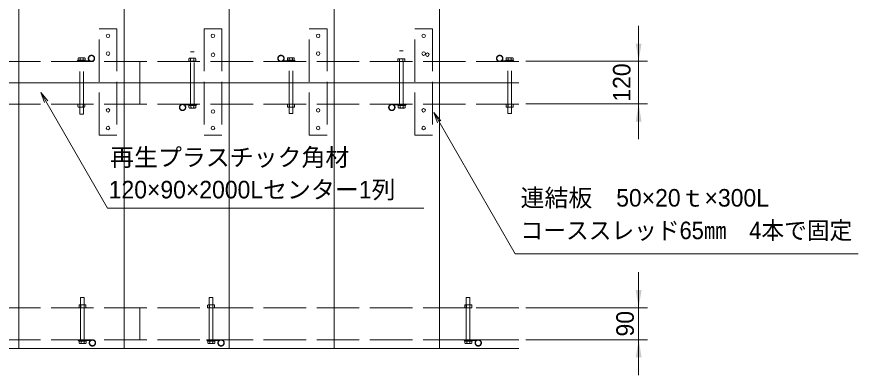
# Model space of a CAD drawing. Units: millimetres at full size, sheet at 1:20. Extents: x 200 to 8200, y 200 to 5740.
# Drawn here: x 3664 to 6039, y 3746 to 4756 of the extents above; entities that cross this region are included whole.
import ezdxf
from ezdxf.enums import TextEntityAlignment as Align

# ---------------------------------------------------------------- set-up
doc = ezdxf.new("R2010")
doc.units = ezdxf.units.MM
doc.header["$LTSCALE"] = 20
doc.linetypes.add('DASHED', pattern=[7.5, 6, -1.5])
for name, color, linetype, lineweight in [('コーススレッド', 7, 'Continuous', 18), ('ボルト', 7, 'DASHED', 18), ('寸法', 7, 'Continuous', 13), ('引出線', 7, 'Continuous', 13), ('破線', 7, 'DASHED', 9), ('角材', 7, 'Continuous', 18), ('連結板', 7, 'Continuous', 18), ('階段本体', 7, 'Continuous', 18)]:
    doc.layers.add(name, color=color, linetype=linetype, lineweight=lineweight)
doc.layers.add('文字', color=7, linetype='Continuous')
doc.styles.add('ＭＳ Ｐゴシック', font='')
doc.styles.get('ＭＳ Ｐゴシック').set_extended_font_data('MS PGothic')

# ---------------------------------------------------------------- blocks, each defined once
blk = doc.blocks.new('open_arrow')
at = {"color": 0, "linetype": 'Continuous', "lineweight": -2}
blk.add_lwpolyline([(7.5, 1.25), (0, 0), (7.5, -1.25)], dxfattribs=at)
blk = doc.blocks.new('filled_arrow')
at = {"color": 0, "linetype": 'Continuous', "lineweight": -2}
blk.add_solid([(7.5, 1.25), (0, 0), (7.5, -1.25)], dxfattribs=at)

msp = doc.modelspace()

# ---------------------------------------------------------------- linework, layer by layer
at = {"layer": 'コーススレッド'}
for centre in [(3921.78, 4702.72), (4217.85, 4702.72), (4514.98, 4702.74), (4812.66, 4702.71), (3921.78, 4652.72), (4218.18, 4649.41), (4514.98, 4652.74), (4812.66, 4652.71), (4823.27, 4649.7), (3921.78, 4492.72), (4218.18, 4489.41), (4514.98, 4492.74), (4812.66, 4492.71), (3921.78, 4442.72), (4217.85, 4442.72), (4514.98, 4442.74), (4812.66, 4442.71)]:
    msp.add_circle(centre, 5, dxfattribs=at)
at = {"layer": 'ボルト'}
for p, q in [((4155.04, 4508.04), (4155.04, 4658.04)), ((4155.04, 4658.04), (4165.04, 4658.04)), ((4165.04, 4508.04), (4165.04, 4658.04)), ((4744.85, 4510.04), (4744.85, 4660.04)), ((4744.85, 4660.04), (4754.85, 4660.04)), ((4754.85, 4510.04), (4754.85, 4660.04)), ((3835.11, 4632.04), (3843.11, 4632.04)), ((3835.11, 4632.04), (3835.11, 4631.04)), ((3835.11, 4631.04), (3851.55, 4631.04)), ((3835.11, 4631.04), (3835.11, 4630.04)), ((3836.8, 4632.04), (3836.8, 4634.04)), ((3836.8, 4634.04), (3857.8, 4634.04)), ((3837.5, 4634.04), (3837.5, 4639.44)), ((3840.33, 4641.04), (3854.27, 4641.04)), ((3842.28, 4482.04), (3842.28, 4632.04)), ((3843.05, 4634.04), (3843.05, 4639.44)), ((3851.55, 4634.04), (3851.55, 4639.44)), ((3865.69, 4632.04), (3851.55, 4632.04)), ((3875.09, 4631.04), (3851.55, 4631.04)), ((3852.28, 4482.04), (3852.28, 4632.04)), ((3857.11, 4634.04), (3857.11, 4639.44)), ((4150.78, 4639.34), (4149.78, 4638.34)), ((4149.78, 4631.34), (4149.78, 4638.34)), ((4169.41, 4631.34), (4149.78, 4631.34)), ((4168.41, 4639.34), (4150.78, 4639.34)), ((4154.68, 4631.34), (4154.68, 4637.34)), ((4164.17, 4639.37), (4164.17, 4631.35)), ((4168.41, 4639.34), (4169.41, 4638.34)), ((4169.41, 4631.34), (4169.41, 4638.34)), ((4410.01, 4631.04), (4433.55, 4631.04)), ((4419.41, 4632.04), (4433.55, 4632.04)), ((4448.3, 4634.04), (4427.3, 4634.04)), ((4427.99, 4634.04), (4427.99, 4639.44)), ((4444.77, 4641.04), (4430.83, 4641.04)), ((4433.39, 4484.04), (4433.39, 4634.04)), ((4433.55, 4634.04), (4433.55, 4639.44)), ((4450, 4631.04), (4433.55, 4631.04)), ((4450, 4632.04), (4442, 4632.04)), ((4442.05, 4634.04), (4442.05, 4639.44)), ((4443.39, 4484.04), (4443.39, 4634.04)), ((4447.61, 4634.04), (4447.61, 4639.44)), ((4448.3, 4632.04), (4448.3, 4634.04)), ((4450, 4632.04), (4450, 4631.04)), ((4450, 4631.04), (4450, 4630.04)), ((4740.78, 4638.04), (4739.78, 4637.04)), ((4739.78, 4630.04), (4739.78, 4637.04)), ((4758.41, 4638.04), (4740.78, 4638.04)), ((4744.68, 4630.04), (4744.68, 4636.04)), ((4754.17, 4638.07), (4754.17, 4630.05)), ((4758.41, 4638.04), (4759.41, 4637.04)), ((4759.41, 4630.04), (4759.41, 4637.04)), ((5027.29, 4631.04), (5050.83, 4631.04)), ((5036.69, 4632.04), (5050.83, 4632.04)), ((5065.58, 4634.04), (5044.58, 4634.04)), ((5045.27, 4634.04), (5045.27, 4639.44)), ((5062.05, 4641.04), (5048.11, 4641.04)), ((5050.66, 4484.04), (5050.66, 4634.04)), ((5050.83, 4634.04), (5050.83, 4639.44)), ((5067.27, 4631.04), (5050.83, 4631.04)), ((5067.27, 4632.04), (5059.27, 4632.04)), ((5059.33, 4634.04), (5059.33, 4639.44)), ((5060.66, 4484.04), (5060.66, 4634.04)), ((5064.88, 4634.04), (5064.88, 4639.44)), ((5065.58, 4632.04), (5065.58, 4634.04)), ((5067.27, 4632.04), (5067.27, 4631.04)), ((5067.27, 4631.04), (5067.27, 4630.04)), ((3875.11, 4630.04), (3835.11, 4630.04)), ((3835.11, 4630.04), (3843.11, 4630.04)), ((4410, 4630.04), (4450, 4630.04)), ((4450, 4630.04), (4442, 4630.04)), ((4759.41, 4630.04), (4739.78, 4630.04)), ((5027.27, 4630.04), (5067.27, 4630.04)), ((5067.27, 4630.04), (5059.27, 4630.04)), ((3837.04, 4510.05), (3856.67, 4510.05)), ((3837.04, 4510.05), (3837.04, 4503.05)), ((3838.04, 4502.05), (3837.04, 4503.05)), ((3838.04, 4502.05), (3855.67, 4502.05)), ((3842.28, 4502.02), (3842.28, 4510.04)), ((3851.76, 4510.05), (3851.76, 4504.05)), ((3855.67, 4502.05), (3856.67, 4503.05)), ((3856.67, 4510.05), (3856.67, 4503.05)), ((4132.24, 4510.04), (4172.24, 4510.04)), ((4132.25, 4509.04), (4155.79, 4509.04)), ((4141.65, 4508.04), (4155.79, 4508.04)), ((4170.54, 4506.04), (4149.54, 4506.04)), ((4150.23, 4506.04), (4150.23, 4500.64)), ((4167.01, 4499.04), (4153.07, 4499.04)), ((4172.24, 4509.04), (4155.79, 4509.04)), ((4155.79, 4506.04), (4155.79, 4500.64)), ((4172.24, 4510.04), (4164.24, 4510.04)), ((4172.24, 4508.04), (4164.24, 4508.04)), ((4164.29, 4506.04), (4164.29, 4500.64)), ((4169.85, 4506.04), (4169.85, 4500.64)), ((4170.54, 4508.04), (4170.54, 4506.04)), ((4172.24, 4509.04), (4172.24, 4510.04)), ((4172.24, 4508.04), (4172.24, 4509.04)), ((4428.34, 4510.04), (4447.97, 4510.04)), ((4428.34, 4510.04), (4428.34, 4503.04)), ((4429.34, 4502.04), (4428.34, 4503.04)), ((4429.34, 4502.04), (4446.97, 4502.04)), ((4433.58, 4502.01), (4433.58, 4510.03)), ((4443.06, 4510.04), (4443.06, 4504.04)), ((4446.97, 4502.04), (4447.97, 4503.04)), ((4447.97, 4510.04), (4447.97, 4503.04)), ((4722.86, 4509.04), (4746.4, 4509.04)), ((4732.26, 4508.04), (4746.4, 4508.04)), ((4761.15, 4506.04), (4740.15, 4506.04)), ((4740.84, 4506.04), (4740.84, 4500.64)), ((4757.62, 4499.04), (4743.68, 4499.04)), ((4762.85, 4509.04), (4746.4, 4509.04)), ((4746.4, 4506.04), (4746.4, 4500.64)), ((4762.85, 4510.04), (4754.85, 4510.04)), ((4762.85, 4508.04), (4754.85, 4508.04)), ((4754.9, 4506.04), (4754.9, 4500.64)), ((4760.46, 4506.04), (4760.46, 4500.64)), ((4761.15, 4508.04), (4761.15, 4506.04)), ((4762.85, 4509.04), (4762.85, 4510.04)), ((4762.85, 4508.04), (4762.85, 4509.04)), ((5045.62, 4510.04), (5065.25, 4510.04)), ((5045.62, 4510.04), (5045.62, 4503.04)), ((5046.62, 4502.04), (5045.62, 4503.04)), ((5046.62, 4502.04), (5064.25, 4502.04)), ((5050.85, 4502.01), (5050.85, 4510.03)), ((5060.34, 4510.04), (5060.34, 4504.04)), ((5064.25, 4502.04), (5065.25, 4503.04)), ((5065.25, 4510.04), (5065.25, 4503.04)), ((3842.28, 4482.04), (3852.28, 4482.04)), ((4433.39, 4484.04), (4443.39, 4484.04)), ((5050.66, 4484.04), (5060.66, 4484.04)), ((3840.96, 3944.04), (3839.96, 3943.04)), ((3839.96, 3936.04), (3839.96, 3943.04)), ((3840.96, 3944.04), (3858.59, 3944.04)), ((3844.32, 3845.04), (3844.32, 3965.04)), ((3854.32, 3965.04), (3844.32, 3965.04)), ((3845.19, 3944.07), (3845.19, 3936.05)), ((3854.32, 3845.04), (3854.32, 3965.04)), ((3854.68, 3936.04), (3854.68, 3942.04)), ((3858.59, 3944.04), (3859.59, 3943.04)), ((3859.59, 3936.04), (3859.59, 3943.04)), ((4204.06, 3944.04), (4203.06, 3943.04)), ((4203.06, 3936.04), (4203.06, 3943.04)), ((4204.06, 3944.04), (4221.69, 3944.04)), ((4207.42, 3845.04), (4207.42, 3965.04)), ((4217.42, 3965.04), (4207.42, 3965.04)), ((4208.3, 3944.07), (4208.3, 3936.05)), ((4217.42, 3845.04), (4217.42, 3965.04)), ((4217.79, 3936.04), (4217.79, 3942.04)), ((4221.69, 3944.04), (4222.69, 3943.04)), ((4222.69, 3936.04), (4222.69, 3943.04)), ((4929.74, 3944.04), (4928.74, 3943.04)), ((4928.74, 3936.04), (4928.74, 3943.04)), ((4929.74, 3944.04), (4947.37, 3944.04)), ((4933.1, 3845.04), (4933.1, 3965.04)), ((4943.1, 3965.04), (4933.1, 3965.04)), ((4933.97, 3944.07), (4933.97, 3936.05)), ((4943.1, 3845.04), (4943.1, 3965.04)), ((4943.46, 3936.04), (4943.46, 3942.04)), ((4947.37, 3944.04), (4948.37, 3943.04)), ((4948.37, 3936.04), (4948.37, 3943.04)), ((3839.96, 3936.04), (3859.59, 3936.04)), ((4203.06, 3936.04), (4222.69, 3936.04)), ((4928.74, 3936.04), (4948.37, 3936.04)), ((3877.87, 3846.04), (3837.87, 3846.04)), ((3837.87, 3846.04), (3845.87, 3846.04)), ((3837.87, 3845.04), (3837.87, 3846.04)), ((3837.87, 3845.04), (3854.32, 3845.04)), ((3837.87, 3844.04), (3837.87, 3845.04)), ((3837.87, 3844.04), (3845.87, 3844.04)), ((3839.57, 3844.04), (3839.57, 3842.04)), ((3839.57, 3842.04), (3860.57, 3842.04)), ((3840.26, 3842.04), (3840.26, 3836.64)), ((3843.1, 3835.04), (3857.04, 3835.04)), ((3845.82, 3842.04), (3845.82, 3836.64)), ((3877.86, 3845.04), (3854.32, 3845.04)), ((3868.46, 3844.04), (3854.32, 3844.04)), ((3854.32, 3842.04), (3854.32, 3836.64)), ((3859.88, 3842.04), (3859.88, 3836.64)), ((4240.98, 3846.04), (4200.98, 3846.04)), ((4200.98, 3846.04), (4208.98, 3846.04)), ((4200.98, 3845.04), (4200.98, 3846.04)), ((4200.98, 3845.04), (4217.42, 3845.04)), ((4200.98, 3844.04), (4200.98, 3845.04)), ((4200.98, 3844.04), (4208.98, 3844.04)), ((4202.67, 3844.04), (4202.67, 3842.04)), ((4202.67, 3842.04), (4223.67, 3842.04)), ((4203.37, 3842.04), (4203.37, 3836.64)), ((4206.2, 3835.04), (4220.14, 3835.04)), ((4208.92, 3842.04), (4208.92, 3836.64)), ((4240.96, 3845.04), (4217.42, 3845.04)), ((4231.56, 3844.04), (4217.42, 3844.04)), ((4217.42, 3842.04), (4217.42, 3836.64)), ((4222.98, 3842.04), (4222.98, 3836.64)), ((4966.65, 3846.04), (4926.65, 3846.04)), ((4926.65, 3846.04), (4934.65, 3846.04)), ((4926.65, 3845.04), (4926.65, 3846.04)), ((4926.65, 3845.04), (4943.1, 3845.04)), ((4926.65, 3844.04), (4926.65, 3845.04)), ((4926.65, 3844.04), (4934.65, 3844.04)), ((4928.35, 3844.04), (4928.35, 3842.04)), ((4928.35, 3842.04), (4949.35, 3842.04)), ((4929.04, 3842.04), (4929.04, 3836.64)), ((4931.88, 3835.04), (4945.82, 3835.04)), ((4934.6, 3842.04), (4934.6, 3836.64)), ((4966.64, 3845.04), (4943.1, 3845.04)), ((4957.24, 3844.04), (4943.1, 3844.04)), ((4943.1, 3842.04), (4943.1, 3836.64)), ((4948.66, 3842.04), (4948.66, 3836.64))]:
    msp.add_line(p, q, dxfattribs=at)
for points in [[(3857.8, 4634.04), (3857.8, 4632.04), (3836.8, 4632.04)], [(4427.3, 4634.04), (4427.3, 4632.04), (4448.3, 4632.04)], [(5044.58, 4634.04), (5044.58, 4632.04), (5065.58, 4632.04)], [(4149.54, 4506.04), (4149.54, 4508.04), (4170.54, 4508.04)], [(4740.15, 4506.04), (4740.15, 4508.04), (4761.15, 4508.04)], [(3860.57, 3842.04), (3860.57, 3844.04), (3839.57, 3844.04)], [(4223.67, 3842.04), (4223.67, 3844.04), (4202.67, 3844.04)], [(4949.35, 3842.04), (4949.35, 3844.04), (4928.35, 3844.04)]]:
    msp.add_lwpolyline(points, dxfattribs=at)
for centre, radius in [((3875.11, 4639.04), 9), ((3875.11, 4639.04), 8), ((3875.11, 4639.04), 8), ((4410, 4639.04), 9), ((4410, 4639.04), 8), ((4410, 4639.04), 8), ((5027.27, 4639.04), 9), ((5027.27, 4639.04), 8), ((5027.27, 4639.04), 8), ((4132.24, 4501.04), 9), ((4132.24, 4501.04), 8), ((4132.24, 4501.04), 8), ((4722.85, 4501.04), 9), ((4722.85, 4501.04), 8), ((4722.85, 4501.04), 8), ((3877.87, 3837.04), 9), ((3877.87, 3837.04), 8), ((3877.87, 3837.04), 8), ((4240.98, 3837.04), 9), ((4240.98, 3837.04), 8), ((4240.98, 3837.04), 8), ((4966.65, 3837.04), 9), ((4966.65, 3837.04), 8), ((4966.65, 3837.04), 8)]:
    msp.add_circle(centre, radius, dxfattribs=at)
for centre, radius, start, end in [((3866.13, 4633.58), 2.59, 255.71412, 18.85631), ((3866.07, 4633.81), 1.81, 257.91437, 355.75136), ((4152.68, 4637.34), 2, 0, 90), ((4156.68, 4637.34), 2, 90, 180), ((4418.98, 4633.58), 2.59, 161.14369, 284.28588), ((4419.03, 4633.81), 1.81, 184.24864, 282.08563), ((4742.68, 4636.04), 2, 0, 90), ((4746.68, 4636.04), 2, 90, 180), ((5036.26, 4633.58), 2.59, 161.14369, 284.28588), ((5036.31, 4633.81), 1.81, 184.24864, 282.08563), ((3849.76, 4504.05), 2, 270, 0), ((3853.76, 4504.05), 2, 180, 270), ((4141.22, 4506.5), 2.59, 75.71412, 198.85631), ((4141.28, 4506.27), 1.81, 77.91437, 175.75136), ((4441.06, 4504.04), 2, 270, 0), ((4445.06, 4504.04), 2, 180, 270), ((4731.83, 4506.5), 2.59, 75.71412, 198.85631), ((4731.88, 4506.27), 1.81, 77.91437, 175.75136), ((5058.34, 4504.04), 2, 270, 0), ((5062.34, 4504.04), 2, 180, 270), ((3852.68, 3942.04), 2, 0, 90), ((3856.68, 3942.04), 2, 90, 180), ((4215.79, 3942.04), 2, 0, 90), ((4219.79, 3942.04), 2, 90, 180), ((4941.46, 3942.04), 2, 0, 90), ((4945.46, 3942.04), 2, 90, 180), ((3868.89, 3842.5), 2.59, 341.14369, 104.28588), ((3868.84, 3842.27), 1.81, 4.24864, 102.08563), ((4232, 3842.5), 2.59, 341.14369, 104.28588), ((4231.94, 3842.27), 1.81, 4.24864, 102.08563), ((4957.67, 3842.5), 2.59, 341.14369, 104.28588), ((4957.62, 3842.27), 1.81, 4.24864, 102.08563)]:
    msp.add_arc(centre, radius, start, end, dxfattribs=at)
for centre, major_axis, start_param, end_param in [((3840.81, 4637.26), (4.04, 0), 1.6887973, 2.5318742), ((3840.37, 4638.25), (2.97, 0), 0.4414906, 1.5829156), ((3847.3, 4635.24), (6.16, 0), 1.5707963, 2.3318087), ((3847.3, 4635.24), (-6.16, 0), 3.9513766, 4.712389), ((3854.24, 4638.25), (-2.97, 0), 4.7002697, 5.8416947), ((3853.8, 4637.26), (-4.04, 0), 3.7513111, 4.594388), ((4431.31, 4637.26), (4.04, 0), 1.6887973, 2.5318742), ((4430.87, 4638.25), (2.97, 0), 0.4414906, 1.5829156), ((4437.8, 4635.24), (6.16, 0), 1.5707963, 2.3318087), ((4437.8, 4635.24), (-6.16, 0), 3.9513766, 4.712389), ((4444.74, 4638.25), (-2.97, 0), 4.7002697, 5.8416947), ((4444.3, 4637.26), (-4.04, 0), 3.7513111, 4.594388), ((5048.58, 4637.26), (4.04, 0), 1.6887973, 2.5318742), ((5048.14, 4638.25), (2.97, 0), 0.4414906, 1.5829156), ((5055.08, 4635.24), (6.16, 0), 1.5707963, 2.3318087), ((5055.08, 4635.24), (-6.16, 0), 3.9513766, 4.712389), ((5062.01, 4638.25), (-2.97, 0), 4.7002697, 5.8416947), ((5061.57, 4637.26), (-4.04, 0), 3.7513111, 4.594388), ((4153.55, 4502.82), (4.04, 0), 3.7513111, 4.594388), ((4153.11, 4501.83), (2.97, 0), 4.7002697, 5.8416947), ((4160.04, 4504.84), (6.16, 0), 3.9513766, 4.712389), ((4160.04, 4504.84), (-6.16, 0), 1.5707963, 2.3318087), ((4166.98, 4501.83), (-2.97, 0), 0.4414906, 1.5829156), ((4166.54, 4502.82), (-4.04, 0), 1.6887973, 2.5318742), ((4744.15, 4502.82), (4.04, 0), 3.7513111, 4.594388), ((4743.71, 4501.83), (2.97, 0), 4.7002697, 5.8416947), ((4750.65, 4504.84), (6.16, 0), 3.9513766, 4.712389), ((4750.65, 4504.84), (-6.16, 0), 1.5707963, 2.3318087), ((4757.58, 4501.83), (-2.97, 0), 0.4414906, 1.5829156), ((4757.14, 4502.82), (-4.04, 0), 1.6887973, 2.5318742), ((3843.58, 3838.82), (4.04, 0), 3.7513111, 4.594388), ((3843.14, 3837.83), (2.97, 0), 4.7002697, 5.8416947), ((3850.07, 3840.84), (6.16, 0), 3.9513766, 4.712389), ((3850.07, 3840.84), (-6.16, 0), 1.5707963, 2.3318087), ((3857, 3837.83), (-2.97, 0), 0.4414906, 1.5829156), ((3856.56, 3838.82), (-4.04, 0), 1.6887973, 2.5318742), ((4206.68, 3838.82), (4.04, 0), 3.7513111, 4.594388), ((4206.24, 3837.83), (2.97, 0), 4.7002697, 5.8416947), ((4213.17, 3840.84), (6.16, 0), 3.9513766, 4.712389), ((4213.17, 3840.84), (-6.16, 0), 1.5707963, 2.3318087), ((4220.11, 3837.83), (-2.97, 0), 0.4414906, 1.5829156), ((4219.67, 3838.82), (-4.04, 0), 1.6887973, 2.5318742), ((4932.35, 3838.82), (4.04, 0), 3.7513111, 4.594388), ((4931.91, 3837.83), (2.97, 0), 4.7002697, 5.8416947), ((4938.85, 3840.84), (6.16, 0), 3.9513766, 4.712389), ((4938.85, 3840.84), (-6.16, 0), 1.5707963, 2.3318087), ((4945.78, 3837.83), (-2.97, 0), 0.4414906, 1.5829156), ((4945.34, 3838.82), (-4.04, 0), 1.6887973, 2.5318742)]:
    msp.add_ellipse(centre, major_axis=major_axis, ratio=0.9411, start_param=start_param, end_param=end_param, dxfattribs=at)
at = {"layer": '寸法'}
for p, q in [((5419.46, 4731.07), (5419.46, 4411.07)), ((5101.12, 4631.07), (5444.46, 4631.07)), ((5101.11, 4511.07), (5444.46, 4511.07)), ((5419.46, 4036.04), (5419.46, 3746.04)), ((5101.11, 3936.04), (5444.46, 3936.04)), ((5101.11, 3846.04), (5444.46, 3846.04))]:
    msp.add_line(p, q, dxfattribs=at)
at = {"layer": '引出線'}
for points in [[(3732.34, 4543.34), (3920.69, 4217.11), (4805.59, 4217.11), (4813.59, 4217.11)], [(4841.49, 4486.14), (5071.07, 4088.51), (6031.04, 4088.51), (6039.04, 4088.51)]]:
    msp.add_lwpolyline(points, dxfattribs=at)
at = {"layer": '破線'}
for p, q in [((5081.11, 4630.04), (2187.36, 4630.04)), ((5081.11, 4510.04), (2187.36, 4510.04)), ((5081.11, 3936.04), (2187.36, 3936.04)), ((4012, 3846.04), (4012, 3936.04)), ((5081.11, 3846.04), (2187.36, 3846.04))]:
    msp.add_line(p, q, dxfattribs=at)
at = {"layer": '角材'}
msp.add_line((5081.11, 4570.04), (2187.36, 4570.04), dxfattribs=at)
at = {"layer": '連結板', "linetype": 'DASHED', "lineweight": 9}
for p, q in [((3896.78, 4722.72), (3946.78, 4722.72)), ((3896.78, 4422.72), (3896.78, 4722.72)), ((3946.78, 4722.72), (3946.78, 4422.72)), ((4192.85, 4722.72), (4242.85, 4722.72)), ((4192.85, 4722.72), (4192.85, 4422.72)), ((4242.85, 4722.72), (4242.85, 4422.72)), ((4489.98, 4722.74), (4539.98, 4722.74)), ((4489.98, 4422.74), (4489.98, 4722.74)), ((4539.98, 4722.74), (4539.98, 4422.74)), ((4787.66, 4722.71), (4837.66, 4722.71)), ((4787.66, 4422.71), (4787.66, 4722.71)), ((4837.66, 4722.71), (4837.66, 4422.71)), ((4012, 4510.9), (4012, 4630.9)), ((3896.78, 4422.72), (3946.78, 4422.72)), ((4192.85, 4422.72), (4242.85, 4422.72)), ((4489.98, 4422.74), (4539.98, 4422.74)), ((4787.66, 4422.71), (4837.66, 4422.71))]:
    msp.add_line(p, q, dxfattribs=at)
at = {"layer": '階段本体'}
for p, q in [((3670.51, 3820.96), (3670.51, 5320.96)), ((3967.14, 3820.96), (3967.14, 5320.96)), ((4263.78, 3820.96), (4263.78, 5320.96)), ((4560.41, 3820.96), (4560.41, 5320.96)), ((4857.05, 3820.96), (4857.05, 5320.96)), ((2187.36, 3820.96), (5081.11, 3820.96))]:
    msp.add_line(p, q, dxfattribs=at)

# ---------------------------------------------------------------- block references
at = {"layer": '寸法', "xscale": 6.67, "yscale": 6.67}
for p, rotation in [((5419.46, 4631.07), 90), ((5419.46, 4511.07), 270), ((5419.46, 3936.04), 90), ((5419.46, 3846.04), 270)]:
    msp.add_blockref('filled_arrow', p, dxfattribs=dict(at, rotation=rotation))
at = {"layer": '引出線', "xscale": 4, "yscale": 4, "rotation": 300}
for p in [(3732.34, 4543.34), (4841.49, 4486.14)]:
    msp.add_blockref('open_arrow', p, dxfattribs=at)

# ---------------------------------------------------------------- texts
at = {"layer": '寸法', "style": 'ＭＳ Ｐゴシック'}
for s, p in [('120', (5371.64, 4571.07)), ('90', (5381.11, 3891.04))]:
    msp.add_text(s, height=49.49, rotation=90, dxfattribs=at).set_placement(p, align=Align.MIDDLE_CENTER)
at = {"layer": '文字', "style": 'ＭＳ Ｐゴシック'}
for s, p in [('再生プラスチック角材', (3927.81, 4320.82)), ('120×90×2000Lセンター1列', (3923.83, 4229.53)), ('連結板\u300050×20ｔ×300L', (5086.09, 4206.44))]:
    msp.add_text(s, height=49.49, dxfattribs=at).set_placement(p, align=Align.BOTTOM_LEFT)
at = {"layer": '文字', "style": 'ＭＳ Ｐゴシック', "width": 0.95}
msp.add_text('コーススレッド65㎜\u30004本で固定', height=49.49, dxfattribs=at).set_placement((5086.09, 4114.63), align=Align.BOTTOM_LEFT)

doc.saveas('drawing.dxf')
